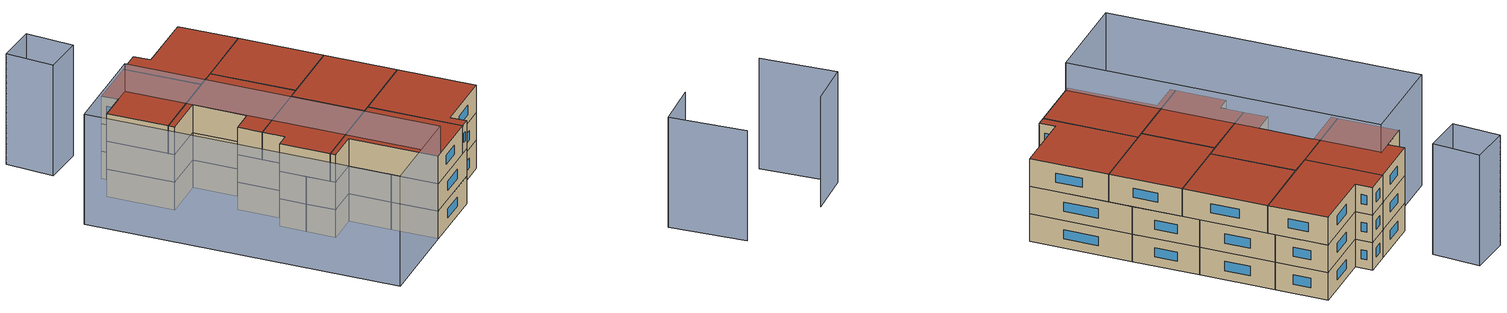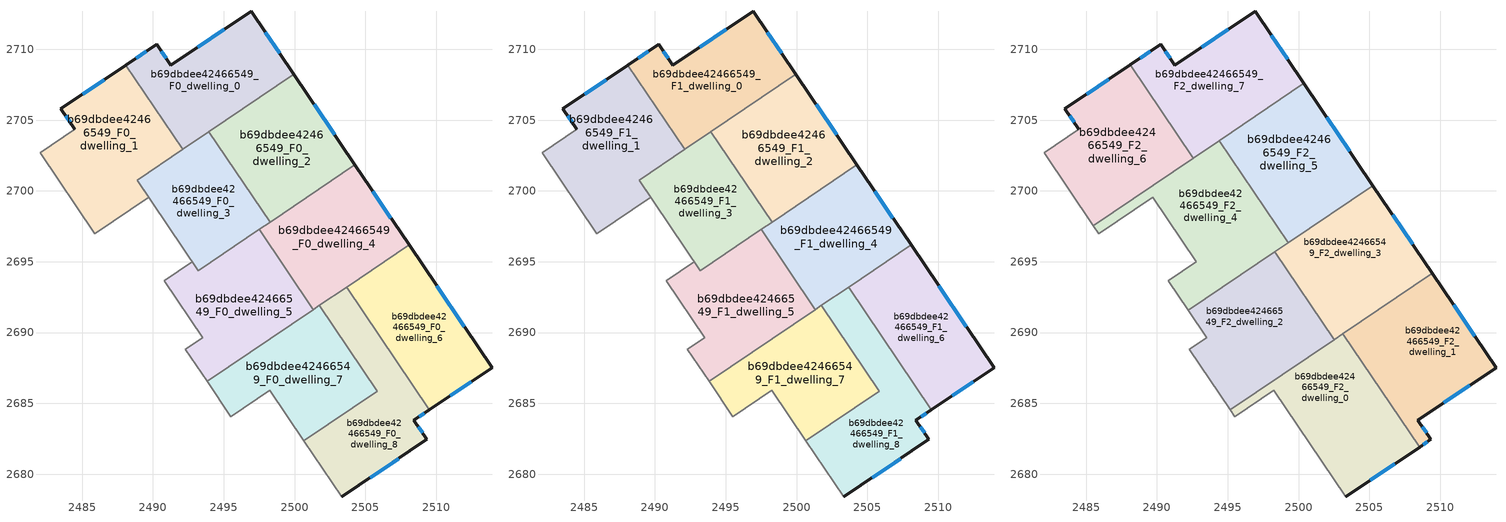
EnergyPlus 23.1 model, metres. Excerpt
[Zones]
b69dbdee42466549_F0_dwelling_0
 floor ground (EU_floor_Construction): 2496.94,2712.69 2499.95,2708.24 2492.09,2702.93 2488.08,2708.88 2490.26,2710.35 2491.25,2708.88 z0
 wall outside (EU_wall_Construction): 2499.95,2708.24 2496.94,2712.69 2491.25,2708.88 2490.26,2710.35 2488.08,2708.88 z0:3
 wall to b69dbdee42466549_F0_dwelling_1 (EU_wall_Construction): 2488.08,2708.88 2492.09,2702.93 z0:3
 wall to b69dbdee42466549_F0_dwelling_2 (EU_wall_Construction): 2493.96,2704.19 2499.95,2708.24 z0:3
 wall to b69dbdee42466549_F0_dwelling_3 (EU_wall_Construction): 2492.09,2702.93 2493.96,2704.19 z0:3
 window (EU_Window_Construction): 2489.53,2709.86 2488.8,2709.37 / 2490.92,2709.37 2490.59,2709.86 / 2495.04,2711.42 2493.15,2710.15 / 2498.94,2709.72 2497.94,2711.21 z1:2
b69dbdee42466549_F0_dwelling_1
 floor ground (EU_floor_Construction): 2488.08,2708.88 2492.09,2702.93 2488.87,2700.76 2489.7,2699.54 2485.89,2696.98 2482.02,2702.71 2484.48,2704.36 2483.5,2705.81 z0
 wall outside (EU_wall_Construction): 2488.08,2708.88 2483.5,2705.81 2484.48,2704.36 z0:3
 wall adiabatic (EU_wall_Construction): 2484.48,2704.36 2482.02,2702.71 2485.89,2696.98 2489.7,2699.54 2488.87,2700.76 z0:3
 wall to b69dbdee42466549_F0_dwelling_3 (EU_wall_Construction): 2488.88,2700.76 2492.09,2702.93 z0:3
 window (EU_Window_Construction): 2483.83,2705.33 2484.16,2704.84 / 2486.55,2707.86 2485.03,2706.83 z1:2
b69dbdee42466549_F0_dwelling_2
 floor ground (EU_floor_Construction): 2499.95,2708.24 2504.26,2701.85 2498.27,2697.8 2493.96,2704.19 z0
 wall outside (EU_wall_Construction): 2504.26,2701.85 2499.95,2708.24 z0:3
 wall to b69dbdee42466549_F0_dwelling_3 (EU_wall_Construction): 2493.96,2704.19 2498.27,2697.8 z0:3
 wall to b69dbdee42466549_F0_dwelling_4 (EU_wall_Construction): 2498.27,2697.8 2504.26,2701.85 z0:3
 window (EU_Window_Construction): 2502.83,2703.98 2501.39,2706.11 z1:2
b69dbdee42466549_F0_dwelling_3
 floor ground (EU_floor_Construction): 2493.96,2704.19 2498.27,2697.8 2493.19,2694.37 2488.88,2700.76 z0
 wall adiabatic (EU_wall_Construction): 2488.88,2700.76 2493.19,2694.37 z0:3
 wall to b69dbdee42466549_F0_dwelling_5 (EU_wall_Construction): 2493.19,2694.37 2497.5,2697.28 z0:3
 wall to b69dbdee42466549_F0_dwelling_4 (EU_wall_Construction): 2497.5,2697.28 2498.27,2697.8 z0:3
b69dbdee42466549_F0_dwelling_4
 floor ground (EU_floor_Construction): 2504.26,2701.85 2508.09,2696.19 2501.32,2691.62 2497.5,2697.28 z0
 wall outside (EU_wall_Construction): 2508.09,2696.19 2504.26,2701.85 z0:3
 wall to b69dbdee42466549_F0_dwelling_5 (EU_wall_Construction): 2497.5,2697.28 2501.32,2691.62 z0:3
 wall to b69dbdee42466549_F0_dwelling_6 (EU_wall_Construction): 2503.67,2693.21 2508.09,2696.19 z0:3
 wall to b69dbdee42466549_F0_dwelling_8 (EU_wall_Construction): 2501.76,2691.92 2503.67,2693.21 z0:3
 wall to b69dbdee42466549_F0_dwelling_7 (EU_wall_Construction): 2501.32,2691.62 2501.76,2691.92 z0:3
 window (EU_Window_Construction): 2506.81,2698.08 2505.54,2699.96 z1:2
b69dbdee42466549_F0_dwelling_5
 floor ground (EU_floor_Construction): 2497.5,2697.28 2501.32,2691.62 2493.82,2686.55 2492.29,2688.81 2493.53,2689.64 2490.81,2693.65 2492.78,2694.98 2493.19,2694.37 z0
 wall adiabatic (EU_wall_Construction): 2493.19,2694.37 2492.78,2694.98 2490.81,2693.65 2493.53,2689.64 2492.29,2688.81 2493.82,2686.55 z0:3
 wall to b69dbdee42466549_F0_dwelling_7 (EU_wall_Construction): 2493.82,2686.55 2501.32,2691.62 z0:3
b69dbdee42466549_F0_dwelling_6
 floor ground (EU_floor_Construction): 2508.09,2696.19 2513.95,2687.52 2509.52,2684.55 2503.67,2693.21 z0
 wall outside (EU_wall_Construction): 2509.52,2684.55 2513.95,2687.52 2508.09,2696.19 z0:3
 wall to b69dbdee42466549_F0_dwelling_8 (EU_wall_Construction): 2503.67,2693.21 2509.52,2684.55 z0:3
 window (EU_Window_Construction): 2511,2685.54 2512.47,2686.53 / 2511.99,2690.41 2510.04,2693.3 z1:2
b69dbdee42466549_F0_dwelling_7
 floor ground (EU_floor_Construction): 2501.76,2691.92 2505.85,2685.87 2500.65,2682.36 2498.25,2685.91 2495.5,2684.06 2493.82,2686.55 z0
 wall to b69dbdee42466549_F0_dwelling_8 (EU_wall_Construction): 2500.65,2682.36 2505.85,2685.87 2501.76,2691.92 z0:3
 wall adiabatic (EU_wall_Construction): 2493.82,2686.55 2495.5,2684.06 2498.25,2685.91 2500.65,2682.36 z0:3
b69dbdee42466549_F0_dwelling_8
 floor ground (EU_floor_Construction): 2503.67,2693.21 2509.52,2684.55 2508.43,2683.81 2509.35,2682.45 2503.32,2678.4 2500.65,2682.36 2505.85,2685.87 2501.76,2691.92 z0
 wall outside (EU_wall_Construction): 2503.32,2678.4 2509.35,2682.45 2508.43,2683.81 2509.52,2684.55 z0:3
 wall adiabatic (EU_wall_Construction): 2500.65,2682.36 2503.32,2678.4 z0:3
 window (EU_Window_Construction): 2508.79,2684.06 2509.16,2684.3 / 2509.05,2682.91 2508.74,2683.36 / 2505.33,2679.75 2507.34,2681.1 z1:2
b69dbdee42466549_F1_dwelling_0
 floor to b69dbdee42466549_F0_dwelling_0 (EU_floor_Construction): 2496.94,2712.69 2499.95,2708.24 2492.09,2702.93 2488.08,2708.88 2490.26,2710.35 2491.25,2708.88 z3
 wall outside (EU_wall_Construction): 2499.95,2708.24 2496.94,2712.69 2491.25,2708.88 2490.26,2710.35 2488.08,2708.88 z3:6
 wall to b69dbdee42466549_F1_dwelling_1 (EU_wall_Construction): 2488.08,2708.88 2492.09,2702.93 z3:6
 wall to b69dbdee42466549_F1_dwelling_2 (EU_wall_Construction): 2493.96,2704.19 2499.95,2708.24 z3:6
 wall to b69dbdee42466549_F1_dwelling_3 (EU_wall_Construction): 2492.09,2702.93 2493.96,2704.19 z3:6
 window (EU_Window_Construction): 2489.53,2709.86 2488.8,2709.37 / 2490.92,2709.37 2490.59,2709.86 / 2495.04,2711.42 2493.15,2710.15 / 2498.94,2709.72 2497.94,2711.21 z4:5
b69dbdee42466549_F1_dwelling_1
 floor to b69dbdee42466549_F0_dwelling_1 (EU_floor_Construction): 2488.08,2708.88 2492.09,2702.93 2488.87,2700.76 2489.7,2699.54 2485.89,2696.98 2482.02,2702.71 2484.48,2704.36 2483.5,2705.81 z3
 wall outside (EU_wall_Construction): 2488.08,2708.88 2483.5,2705.81 2484.48,2704.36 z3:6
 wall adiabatic (EU_wall_Construction): 2484.48,2704.36 2482.02,2702.71 2485.89,2696.98 2489.7,2699.54 2488.87,2700.76 z3:6
 wall to b69dbdee42466549_F1_dwelling_3 (EU_wall_Construction): 2488.88,2700.76 2492.09,2702.93 z3:6
 window (EU_Window_Construction): 2483.83,2705.33 2484.16,2704.84 / 2486.55,2707.86 2485.03,2706.83 z4:5
b69dbdee42466549_F1_dwelling_2
 floor to b69dbdee42466549_F0_dwelling_2 (EU_floor_Construction): 2499.95,2708.24 2504.26,2701.85 2498.27,2697.8 2493.96,2704.19 z3
 wall outside (EU_wall_Construction): 2504.26,2701.85 2499.95,2708.24 z3:6
 wall to b69dbdee42466549_F1_dwelling_3 (EU_wall_Construction): 2493.96,2704.19 2498.27,2697.8 z3:6
 wall to b69dbdee42466549_F1_dwelling_4 (EU_wall_Construction): 2498.27,2697.8 2504.26,2701.85 z3:6
 window (EU_Window_Construction): 2502.83,2703.98 2501.39,2706.11 z4:5
b69dbdee42466549_F1_dwelling_3
 floor to b69dbdee42466549_F0_dwelling_3 (EU_floor_Construction): 2493.96,2704.19 2498.27,2697.8 2493.19,2694.37 2488.88,2700.76 z3
 wall adiabatic (EU_wall_Construction): 2488.88,2700.76 2493.19,2694.37 z3:6
 wall to b69dbdee42466549_F1_dwelling_5 (EU_wall_Construction): 2493.19,2694.37 2497.5,2697.28 z3:6
 wall to b69dbdee42466549_F1_dwelling_4 (EU_wall_Construction): 2497.5,2697.28 2498.27,2697.8 z3:6
b69dbdee42466549_F1_dwelling_4
 floor to b69dbdee42466549_F0_dwelling_4 (EU_floor_Construction): 2504.26,2701.85 2508.09,2696.19 2501.32,2691.62 2497.5,2697.28 z3
 wall outside (EU_wall_Construction): 2508.09,2696.19 2504.26,2701.85 z3:6
 wall to b69dbdee42466549_F1_dwelling_5 (EU_wall_Construction): 2497.5,2697.28 2501.32,2691.62 z3:6
 wall to b69dbdee42466549_F1_dwelling_6 (EU_wall_Construction): 2503.67,2693.21 2508.09,2696.19 z3:6
 wall to b69dbdee42466549_F1_dwelling_8 (EU_wall_Construction): 2501.76,2691.92 2503.67,2693.21 z3:6
 wall to b69dbdee42466549_F1_dwelling_7 (EU_wall_Construction): 2501.32,2691.62 2501.76,2691.92 z3:6
 window (EU_Window_Construction): 2506.81,2698.08 2505.54,2699.96 z4:5
b69dbdee42466549_F1_dwelling_5
 floor to b69dbdee42466549_F0_dwelling_5 (EU_floor_Construction): 2497.5,2697.28 2501.32,2691.62 2493.82,2686.55 2492.29,2688.81 2493.53,2689.64 2490.81,2693.65 2492.78,2694.98 2493.19,2694.37 z3
 wall adiabatic (EU_wall_Construction): 2493.19,2694.37 2492.78,2694.98 2490.81,2693.65 2493.53,2689.64 2492.29,2688.81 2493.82,2686.55 z3:6
 wall to b69dbdee42466549_F1_dwelling_7 (EU_wall_Construction): 2493.82,2686.55 2501.32,2691.62 z3:6
b69dbdee42466549_F1_dwelling_6
 floor to b69dbdee42466549_F0_dwelling_6 (EU_floor_Construction): 2508.09,2696.19 2513.95,2687.52 2509.52,2684.55 2503.67,2693.21 z3
 wall outside (EU_wall_Construction): 2509.52,2684.55 2513.95,2687.52 2508.09,2696.19 z3:6
 wall to b69dbdee42466549_F1_dwelling_8 (EU_wall_Construction): 2503.67,2693.21 2509.52,2684.55 z3:6
 window (EU_Window_Construction): 2511,2685.54 2512.47,2686.53 / 2511.99,2690.41 2510.04,2693.3 z4:5
 ceiling adiabatic (EU_roof_Construction): 2509.45,2694.18 2508.09,2696.19 2503.67,2693.21 2505.03,2691.2 z6
b69dbdee42466549_F1_dwelling_7
 floor to b69dbdee42466549_F0_dwelling_7 (EU_floor_Construction): 2501.76,2691.92 2505.85,2685.87 2500.65,2682.36 2498.25,2685.91 2495.5,2684.06 2493.82,2686.55 z3
 wall to b69dbdee42466549_F1_dwelling_8 (EU_wall_Construction): 2500.65,2682.36 2505.85,2685.87 2501.76,2691.92 z3:6
 wall adiabatic (EU_wall_Construction): 2493.82,2686.55 2495.5,2684.06 2498.25,2685.91 2500.65,2682.36 z3:6
b69dbdee42466549_F1_dwelling_8
 floor to b69dbdee42466549_F0_dwelling_8 (EU_floor_Construction): 2503.67,2693.21 2509.52,2684.55 2508.43,2683.81 2509.35,2682.45 2503.32,2678.4 2500.65,2682.36 2505.85,2685.87 2501.76,2691.92 z3
 wall outside (EU_wall_Construction): 2503.32,2678.4 2509.35,2682.45 2508.43,2683.81 2509.52,2684.55 z3:6
 wall adiabatic (EU_wall_Construction): 2500.65,2682.36 2503.32,2678.4 z3:6
 window (EU_Window_Construction): 2508.79,2684.06 2509.16,2684.3 / 2509.05,2682.91 2508.74,2683.36 / 2505.33,2679.75 2507.34,2681.1 z4:5
b69dbdee42466549_F2_dwelling_0
 floor to b69dbdee42466549_F1_dwelling_7 (EU_floor_Construction): 2503.12,2689.9 2505.85,2685.87 2500.65,2682.36 2498.25,2685.91 2495.5,2684.06 2495.18,2684.54 z6
 floor to b69dbdee42466549_F1_dwelling_8 (EU_floor_Construction): 2505.85,2685.87 2503.12,2689.9 2503.14,2689.92 2508.55,2681.91 2503.32,2678.4 2500.65,2682.36 z6
 wall outside (EU_wall_Construction): 2503.32,2678.4 2508.55,2681.91 z6:9
 wall adiabatic (EU_wall_Construction): 2495.18,2684.54 2495.5,2684.06 2498.25,2685.91 2503.32,2678.4 z6:9
 wall to b69dbdee42466549_F2_dwelling_1 (EU_wall_Construction): 2508.55,2681.91 2503.14,2689.92 z6:9
 wall to b69dbdee42466549_F2_dwelling_2 (EU_wall_Construction): 2502.5,2689.49 2495.18,2684.54 z6:9
 wall to b69dbdee42466549_F2_dwelling_3 (EU_wall_Construction): 2503.14,2689.92 2502.5,2689.49 z6:9
 window (EU_Window_Construction): 2505.07,2679.57 2506.81,2680.74 z7:8
 roof outside (EU_roof_Construction): 2508.55,2681.91 2503.14,2689.92 2495.18,2684.54 2495.5,2684.06 2498.25,2685.91 2503.32,2678.4 z9
b69dbdee42466549_F2_dwelling_1
 floor to b69dbdee42466549_F1_dwelling_6 (EU_floor_Construction): 2509.45,2694.18 2513.95,2687.52 2509.52,2684.55 2505.03,2691.2 z6
 floor to b69dbdee42466549_F1_dwelling_8 (EU_floor_Construction): 2505.03,2691.2 2509.52,2684.55 2508.43,2683.81 2509.35,2682.45 2508.55,2681.91 2503.14,2689.92 z6
 wall outside (EU_wall_Construction): 2508.55,2681.91 2509.35,2682.45 2508.43,2683.81 2513.95,2687.52 2509.45,2694.18 z6:9
 wall to b69dbdee42466549_F2_dwelling_3 (EU_wall_Construction): 2509.45,2694.18 2503.14,2689.92 z6:9
 window (EU_Window_Construction): 2512.45,2689.74 2510.95,2691.96 / 2510.27,2685.05 2512.11,2686.28 / 2509.05,2682.91 2508.74,2683.36 / 2508.82,2682.09 2509.08,2682.27 z7:8
 roof outside (EU_roof_Construction): 2509.35,2682.45 2508.43,2683.81 2513.95,2687.52 2509.45,2694.18 2503.14,2689.92 2508.55,2681.91 z9
b69dbdee42466549_F2_dwelling_2
 floor to b69dbdee42466549_F1_dwelling_5 (EU_floor_Construction): 2498.31,2695.69 2501.15,2691.5 2493.82,2686.55 2492.29,2688.81 2493.53,2689.64 2492.22,2691.57 z6
 floor to b69dbdee42466549_F1_dwelling_7 (EU_floor_Construction): 2501.15,2691.5 2502.5,2689.49 2495.18,2684.54 2493.82,2686.55 z6
 wall to b69dbdee42466549_F2_dwelling_3 (EU_wall_Construction): 2502.51,2689.49 2498.31,2695.69 z6:9
 wall adiabatic (EU_wall_Construction): 2492.22,2691.57 2493.53,2689.64 2492.29,2688.81 2495.18,2684.54 z6:9
 wall to b69dbdee42466549_F2_dwelling_4 (EU_wall_Construction): 2498.31,2695.69 2492.22,2691.57 z6:9
 roof outside (EU_roof_Construction): 2502.51,2689.49 2498.31,2695.69 2492.22,2691.57 2493.53,2689.64 2492.29,2688.81 2495.18,2684.54 z9
b69dbdee42466549_F2_dwelling_3
 floor to b69dbdee42466549_F1_dwelling_4 (EU_floor_Construction): 2505.26,2700.38 2508.09,2696.19 2501.32,2691.62 2498.49,2695.81 z6
 floor to b69dbdee42466549_F1_dwelling_8 (EU_floor_Construction): 2503.67,2693.21 2505.03,2691.2 2503.12,2689.9 2501.76,2691.92 z6
 floor to b69dbdee42466549_F1_dwelling_5 (EU_floor_Construction): 2498.49,2695.81 2501.32,2691.62 2501.15,2691.5 2498.31,2695.69 z6
 floor to b69dbdee42466549_F1_dwelling_7 (EU_floor_Construction): 2501.76,2691.92 2503.12,2689.9 2502.5,2689.49 2501.15,2691.5 z6
 floor adiabatic (EU_floor_Construction): 2508.09,2696.19 2509.45,2694.18 2505.03,2691.2 2503.67,2693.21 2501.76,2691.92 z6
 wall outside (EU_wall_Construction): 2509.45,2694.18 2505.26,2700.38 z6:9
 wall to b69dbdee42466549_F2_dwelling_5 (EU_wall_Construction): 2505.26,2700.38 2499.28,2696.35 z6:9
 wall to b69dbdee42466549_F2_dwelling_4 (EU_wall_Construction): 2499.28,2696.35 2498.31,2695.69 z6:9
 window (EU_Window_Construction): 2508.05,2696.25 2506.65,2698.32 z7:8
 roof outside (EU_roof_Construction): 2509.45,2694.18 2505.26,2700.38 2498.31,2695.69 2502.51,2689.49 z9
b69dbdee42466549_F2_dwelling_4
 floor to b69dbdee42466549_F1_dwelling_3 (EU_floor_Construction): 2494.39,2703.55 2498.27,2697.8 2493.19,2694.37 2489.31,2700.12 z6
 floor to b69dbdee42466549_F1_dwelling_1 (EU_floor_Construction): 2489.31,2700.11 2489.7,2699.54 2485.89,2696.98 2485.51,2697.54 z6
 floor to b69dbdee42466549_F1_dwelling_5 (EU_floor_Construction): 2497.5,2697.28 2498.49,2695.81 2492.22,2691.57 2490.81,2693.65 2492.78,2694.98 2493.19,2694.37 z6
 floor to b69dbdee42466549_F1_dwelling_4 (EU_floor_Construction): 2498.29,2697.82 2499.28,2696.35 2498.49,2695.81 2497.5,2697.28 z6
 floor to b69dbdee42466549_F1_dwelling_2 (EU_floor_Construction): 2494.41,2703.56 2498.29,2697.82 2498.27,2697.8 2494.39,2703.55 z6
 wall adiabatic (EU_wall_Construction): 2485.51,2697.54 2485.89,2696.98 2489.7,2699.54 2492.78,2694.98 2490.81,2693.65 2492.22,2691.57 z6:9
 wall to b69dbdee42466549_F2_dwelling_5 (EU_wall_Construction): 2499.28,2696.35 2494.41,2703.56 z6:9
 wall to b69dbdee42466549_F2_dwelling_6 (EU_wall_Construction): 2492.57,2702.32 2485.51,2697.54 z6:9
 wall to b69dbdee42466549_F2_dwelling_7 (EU_wall_Construction): 2494.41,2703.56 2492.57,2702.32 z6:9
 roof outside (EU_roof_Construction): 2499.28,2696.35 2494.41,2703.56 2485.51,2697.54 2485.89,2696.98 2489.7,2699.54 2492.78,2694.98 2490.81,2693.65 2492.22,2691.57 z9
b69dbdee42466549_F2_dwelling_5
 floor to b69dbdee42466549_F1_dwelling_2 (EU_floor_Construction): 2500.38,2707.59 2504.26,2701.85 2498.29,2697.82 2494.41,2703.56 z6
 floor to b69dbdee42466549_F1_dwelling_4 (EU_floor_Construction): 2504.26,2701.85 2505.26,2700.38 2499.28,2696.35 2498.29,2697.82 z6
 wall outside (EU_wall_Construction): 2505.26,2700.38 2500.38,2707.59 z6:9
 wall to b69dbdee42466549_F2_dwelling_7 (EU_wall_Construction): 2500.38,2707.59 2494.41,2703.56 z6:9
 window (EU_Window_Construction): 2503.63,2702.79 2502.01,2705.19 z7:8
 roof outside (EU_roof_Construction): 2505.26,2700.38 2500.38,2707.59 2494.41,2703.56 2499.28,2696.35 z9
b69dbdee42466549_F2_dwelling_6
 floor to b69dbdee42466549_F1_dwelling_1 (EU_floor_Construction): 2488.08,2708.88 2492.09,2702.93 2488.87,2700.76 2489.31,2700.11 2485.51,2697.54 2482.02,2702.71 2484.48,2704.36 2483.5,2705.81 z6
 floor to b69dbdee42466549_F1_dwelling_0 (EU_floor_Construction): 2488.12,2708.91 2492.14,2702.96 2492.09,2702.93 2488.08,2708.88 z6
 floor to b69dbdee42466549_F1_dwelling_3 (EU_floor_Construction): 2492.14,2702.96 2492.57,2702.32 2489.31,2700.12 2488.88,2700.76 z6
 wall outside (EU_wall_Construction): 2488.12,2708.91 2483.5,2705.81 2484.48,2704.36 z6:9
 wall to b69dbdee42466549_F2_dwelling_7 (EU_wall_Construction): 2492.57,2702.32 2488.12,2708.91 z6:9
 wall adiabatic (EU_wall_Construction): 2484.48,2704.36 2482.02,2702.71 2485.51,2697.54 z6:9
 window (EU_Window_Construction): 2483.83,2705.33 2484.16,2704.84 / 2486.58,2707.88 2485.04,2706.84 z7:8
 roof outside (EU_roof_Construction): 2492.57,2702.32 2488.12,2708.91 2483.5,2705.81 2484.48,2704.36 2482.02,2702.71 2485.51,2697.54 z9
b69dbdee42466549_F2_dwelling_7
 floor to b69dbdee42466549_F1_dwelling_0 (EU_floor_Construction): 2496.94,2712.69 2499.95,2708.24 2492.14,2702.96 2488.12,2708.91 2490.26,2710.35 2491.25,2708.88 z6
 floor to b69dbdee42466549_F1_dwelling_3 (EU_floor_Construction): 2493.96,2704.19 2494.39,2703.55 2492.57,2702.32 2492.14,2702.96 z6
 floor to b69dbdee42466549_F1_dwelling_2 (EU_floor_Construction): 2499.95,2708.24 2500.38,2707.59 2494.39,2703.55 2493.96,2704.19 z6
 wall outside (EU_wall_Construction): 2500.38,2707.59 2496.94,2712.69 2491.25,2708.88 2490.26,2710.35 2488.12,2708.91 z6:9
 window (EU_Window_Construction): 2499.23,2709.29 2498.09,2710.99 / 2489.54,2709.87 2488.83,2709.39 / 2490.92,2709.37 2490.59,2709.86 / 2495.04,2711.42 2493.15,2710.15 z7:8
 roof outside (EU_roof_Construction): 2500.38,2707.59 2496.94,2712.69 2491.25,2708.88 2490.26,2710.35 2488.12,2708.91 2492.57,2702.32 z9
shading: 2527.23,2661.63 2522.53,2667.98 / 2522.53,2667.98 2526.53,2670.94 / 2495.26,2672.95 2477.3,2699.54 / 2477.3,2699.54 2485.81,2705.29 / 2485.81,2705.29 2503.78,2678.71 / 2503.78,2678.71 2495.26,2672.95 / 2480.09,2708.89 2477.66,2713.21 / 2477.66,2713.21 2481.39,2715.31 / 2481.39,2715.31 2483.82,2710.98 / 2483.82,2710.98 2480.09,2708.89 z0:12
[Building]
EU S2 Campaign: North Axis=0; Terrain=City; Solar Distribution=FullExterior
[Site:Location]
Budapest.Ferenc.Liszt.Intl.AP: Latitude=47.437; Longitude=19.256; Time Zone=1; Elevation=185
[SizingPeriod:WeatherFileDays]
AnnualSizingPeriod: Begin Month=1; Begin Day of Month=1; End Month=12; End Day of Month=31; Day of Week for Start Day=Monday; Use Weather File Daylight Saving Period=No; Use Weather File Rain and Snow Indicators=No
[MATERIAL]
EU_InternalMass_Material: Roughness=MediumRough; Thickness=0.1; Conductivity=1; Density=1800; Specific Heat=900; Thermal Absorptance=0.9; Solar Absorptance=0.7; Visible Absorptance=0.7
[MATERIAL:NOMASS] Roughness=MediumRough; Thermal Absorptance=0.9; Solar Absorptance=0.7; Visible Absorptance=0.7
Name | Thermal Resistance
EU_wall_NoMass | 0.893917
EU_roof_NoMass | 1.41085
EU_floor_NoMass | 0.993241
[WINDOWMATERIAL:SIMPLEGLAZINGSYSTEM]
EU_Window_SimpleGlazing: UFactor=3.26652; Solar Heat Gain Coefficient=0.75; Visible Transmittance=0.75
[CONSTRUCTION]
EU_wall_Construction: EU_wall_NoMass
EU_roof_Construction: EU_roof_NoMass
EU_floor_Construction: EU_floor_NoMass
EU_Window_Construction: EU_Window_SimpleGlazing
EU_InternalMass_Construction: EU_InternalMass_Material
[ZONE] Type=1; Multiplier=1; Ceiling Height=autocalculate; Floor Area=autocalculate; Part of Total Floor Area=Yes
Name | Volume
b69dbdee42466549_F0_dwelling_0; b69dbdee42466549_F1_dwelling_0 | 167.245
b69dbdee42466549_F2_dwelling_0 | 188.152
b69dbdee42466549_F0_dwelling_1; b69dbdee42466549_F1_dwelling_1 | 187.397
b69dbdee42466549_F2_dwelling_1 | 188.157
b69dbdee42466549_F0_dwelling_2; b69dbdee42466549_F1_dwelling_2 | 167.225
b69dbdee42466549_F2_dwelling_2 | 188.146
b69dbdee42466549_F0_dwelling_3; b69dbdee42466549_F1_dwelling_3 | 141.749
b69dbdee42466549_F2_dwelling_3 | 188.151
b69dbdee42466549_F0_dwelling_4; b69dbdee42466549_F1_dwelling_4; b69dbdee42466549_F0_dwelling_7; b69dbdee42466549_F1_dwelling_7 | 167.246
b69dbdee42466549_F2_dwelling_4 | 188.116
b69dbdee42466549_F0_dwelling_5; b69dbdee42466549_F1_dwelling_5 | 172.505
b69dbdee42466549_F2_dwelling_5 | 188.162
b69dbdee42466549_F0_dwelling_6; b69dbdee42466549_F1_dwelling_6 | 167.235
b69dbdee42466549_F2_dwelling_6 | 188.142
b69dbdee42466549_F2_dwelling_7 | 188.16
b69dbdee42466549_F0_dwelling_8; b69dbdee42466549_F1_dwelling_8 | 167.25
[INTERNALMASS] Construction=EU_InternalMass_Construction
Name | Zone or ZoneList | Surface Area
b69dbdee42466549_F0_dwelling_0_EU_InternalMass | b69dbdee42466549_F0_dwelling_0 | 55.7492
b69dbdee42466549_F0_dwelling_1_EU_InternalMass | b69dbdee42466549_F0_dwelling_1 | 62.4646
b69dbdee42466549_F0_dwelling_2_EU_InternalMass | b69dbdee42466549_F0_dwelling_2 | 55.7422
b69dbdee42466549_F0_dwelling_3_EU_InternalMass | b69dbdee42466549_F0_dwelling_3 | 47.2746
b69dbdee42466549_F0_dwelling_4_EU_InternalMass | b69dbdee42466549_F0_dwelling_4 | 55.7501
b69dbdee42466549_F0_dwelling_5_EU_InternalMass | b69dbdee42466549_F0_dwelling_5 | 57.4996
b69dbdee42466549_F0_dwelling_6_EU_InternalMass | b69dbdee42466549_F0_dwelling_6 | 55.7474
b69dbdee42466549_F0_dwelling_7_EU_InternalMass | b69dbdee42466549_F0_dwelling_7 | 55.7484
b69dbdee42466549_F0_dwelling_8_EU_InternalMass | b69dbdee42466549_F0_dwelling_8 | 55.7501
b69dbdee42466549_F1_dwelling_0_EU_InternalMass | b69dbdee42466549_F1_dwelling_0 | 55.7492
b69dbdee42466549_F1_dwelling_1_EU_InternalMass | b69dbdee42466549_F1_dwelling_1 | 62.4646
b69dbdee42466549_F1_dwelling_2_EU_InternalMass | b69dbdee42466549_F1_dwelling_2 | 55.7422
b69dbdee42466549_F1_dwelling_3_EU_InternalMass | b69dbdee42466549_F1_dwelling_3 | 47.2746
b69dbdee42466549_F1_dwelling_4_EU_InternalMass | b69dbdee42466549_F1_dwelling_4 | 55.7501
b69dbdee42466549_F1_dwelling_5_EU_InternalMass | b69dbdee42466549_F1_dwelling_5 | 57.4996
b69dbdee42466549_F1_dwelling_6_EU_InternalMass | b69dbdee42466549_F1_dwelling_6 | 55.7474
b69dbdee42466549_F1_dwelling_7_EU_InternalMass | b69dbdee42466549_F1_dwelling_7 | 55.7484
b69dbdee42466549_F1_dwelling_8_EU_InternalMass | b69dbdee42466549_F1_dwelling_8 | 55.7501
b69dbdee42466549_F2_dwelling_0_EU_InternalMass | b69dbdee42466549_F2_dwelling_0 | 62.7176
b69dbdee42466549_F2_dwelling_1_EU_InternalMass | b69dbdee42466549_F2_dwelling_1 | 62.7191
b69dbdee42466549_F2_dwelling_2_EU_InternalMass | b69dbdee42466549_F2_dwelling_2 | 62.7155
b69dbdee42466549_F2_dwelling_3_EU_InternalMass | b69dbdee42466549_F2_dwelling_3 | 62.717
b69dbdee42466549_F2_dwelling_4_EU_InternalMass | b69dbdee42466549_F2_dwelling_4 | 62.7053
b69dbdee42466549_F2_dwelling_5_EU_InternalMass | b69dbdee42466549_F2_dwelling_5 | 62.7205
b69dbdee42466549_F2_dwelling_6_EU_InternalMass | b69dbdee42466549_F2_dwelling_6 | 62.7139
b69dbdee42466549_F2_dwelling_7_EU_InternalMass | b69dbdee42466549_F2_dwelling_7 | 62.72
[OTHEREQUIPMENT] Fuel Type=Electricity; Design Level Calculation Method=Watts/Area; Power per Zone Floor Area=1; Fraction Latent=0; Fraction Radiant=0; Fraction Lost=0; Carbon Dioxide Generation Rate=0; EndUse Subcategory=EU_Step8_InternalGains
Name | Zone or ZoneList or Space or SpaceList | Schedule
EU_Step8_InternalGain_b69dbdee42466549_F0_dwelling_0_f000 | b69dbdee42466549_F0_dwelling_0 | EU_Step8_GainSchedule_b69dbdee42466549_F0_dwelling_0_f000
EU_Step8_InternalGain_b69dbdee42466549_F0_dwelling_1_f000 | b69dbdee42466549_F0_dwelling_1 | EU_Step8_GainSchedule_b69dbdee42466549_F0_dwelling_1_f000
EU_Step8_InternalGain_b69dbdee42466549_F0_dwelling_2_f000 | b69dbdee42466549_F0_dwelling_2 | EU_Step8_GainSchedule_b69dbdee42466549_F0_dwelling_2_f000
EU_Step8_InternalGain_b69dbdee42466549_F0_dwelling_3_f000 | b69dbdee42466549_F0_dwelling_3 | EU_Step8_GainSchedule_b69dbdee42466549_F0_dwelling_3_f000
EU_Step8_InternalGain_b69dbdee42466549_F0_dwelling_4_f000 | b69dbdee42466549_F0_dwelling_4 | EU_Step8_GainSchedule_b69dbdee42466549_F0_dwelling_4_f000
EU_Step8_InternalGain_b69dbdee42466549_F0_dwelling_5_f000 | b69dbdee42466549_F0_dwelling_5 | EU_Step8_GainSchedule_b69dbdee42466549_F0_dwelling_5_f000
EU_Step8_InternalGain_b69dbdee42466549_F0_dwelling_6_f000 | b69dbdee42466549_F0_dwelling_6 | EU_Step8_GainSchedule_b69dbdee42466549_F0_dwelling_6_f000
EU_Step8_InternalGain_b69dbdee42466549_F0_dwelling_7_f000 | b69dbdee42466549_F0_dwelling_7 | EU_Step8_GainSchedule_b69dbdee42466549_F0_dwelling_7_f000
EU_Step8_InternalGain_b69dbdee42466549_F0_dwelling_8_f000 | b69dbdee42466549_F0_dwelling_8 | EU_Step8_GainSchedule_b69dbdee42466549_F0_dwelling_8_f000
EU_Step8_InternalGain_b69dbdee42466549_F1_dwelling_0_f000 | b69dbdee42466549_F1_dwelling_0 | EU_Step8_GainSchedule_b69dbdee42466549_F1_dwelling_0_f000
EU_Step8_InternalGain_b69dbdee42466549_F1_dwelling_1_f000 | b69dbdee42466549_F1_dwelling_1 | EU_Step8_GainSchedule_b69dbdee42466549_F1_dwelling_1_f000
EU_Step8_InternalGain_b69dbdee42466549_F1_dwelling_2_f000 | b69dbdee42466549_F1_dwelling_2 | EU_Step8_GainSchedule_b69dbdee42466549_F1_dwelling_2_f000
EU_Step8_InternalGain_b69dbdee42466549_F1_dwelling_3_f000 | b69dbdee42466549_F1_dwelling_3 | EU_Step8_GainSchedule_b69dbdee42466549_F1_dwelling_3_f000
EU_Step8_InternalGain_b69dbdee42466549_F1_dwelling_4_f000 | b69dbdee42466549_F1_dwelling_4 | EU_Step8_GainSchedule_b69dbdee42466549_F1_dwelling_4_f000
EU_Step8_InternalGain_b69dbdee42466549_F1_dwelling_5_f000 | b69dbdee42466549_F1_dwelling_5 | EU_Step8_GainSchedule_b69dbdee42466549_F1_dwelling_5_f000
EU_Step8_InternalGain_b69dbdee42466549_F1_dwelling_6_f000 | b69dbdee42466549_F1_dwelling_6 | EU_Step8_GainSchedule_b69dbdee42466549_F1_dwelling_6_f000
EU_Step8_InternalGain_b69dbdee42466549_F1_dwelling_7_f000 | b69dbdee42466549_F1_dwelling_7 | EU_Step8_GainSchedule_b69dbdee42466549_F1_dwelling_7_f000
EU_Step8_InternalGain_b69dbdee42466549_F1_dwelling_8_f000 | b69dbdee42466549_F1_dwelling_8 | EU_Step8_GainSchedule_b69dbdee42466549_F1_dwelling_8_f000
EU_Step8_InternalGain_b69dbdee42466549_F2_dwelling_0_f000 | b69dbdee42466549_F2_dwelling_0 | EU_Step8_GainSchedule_b69dbdee42466549_F2_dwelling_0_f000
EU_Step8_InternalGain_b69dbdee42466549_F2_dwelling_1_f000 | b69dbdee42466549_F2_dwelling_1 | EU_Step8_GainSchedule_b69dbdee42466549_F2_dwelling_1_f000
EU_Step8_InternalGain_b69dbdee42466549_F2_dwelling_2_f000 | b69dbdee42466549_F2_dwelling_2 | EU_Step8_GainSchedule_b69dbdee42466549_F2_dwelling_2_f000
EU_Step8_InternalGain_b69dbdee42466549_F2_dwelling_3_f000 | b69dbdee42466549_F2_dwelling_3 | EU_Step8_GainSchedule_b69dbdee42466549_F2_dwelling_3_f000
EU_Step8_InternalGain_b69dbdee42466549_F2_dwelling_4_f000 | b69dbdee42466549_F2_dwelling_4 | EU_Step8_GainSchedule_b69dbdee42466549_F2_dwelling_4_f000
EU_Step8_InternalGain_b69dbdee42466549_F2_dwelling_5_f000 | b69dbdee42466549_F2_dwelling_5 | EU_Step8_GainSchedule_b69dbdee42466549_F2_dwelling_5_f000
EU_Step8_InternalGain_b69dbdee42466549_F2_dwelling_6_f000 | b69dbdee42466549_F2_dwelling_6 | EU_Step8_GainSchedule_b69dbdee42466549_F2_dwelling_6_f000
EU_Step8_InternalGain_b69dbdee42466549_F2_dwelling_7_f000 | b69dbdee42466549_F2_dwelling_7 | EU_Step8_GainSchedule_b69dbdee42466549_F2_dwelling_7_f000
[ZONEVENTILATION:DESIGNFLOWRATE] Schedule=EU_AlwaysOn; Design Flow Rate Calculation Method=AirChanges/Hour; Air Changes per Hour=0.71595; Ventilation Type=Natural; Fan Pressure Rise=0; Fan Total Efficiency=1; Constant Term Coefficient=1; Temperature Term Coefficient=0; Velocity Term Coefficient=0; Velocity Squared Term Coefficient=0; Minimum Indoor Temperature=-100; Maximum Indoor Temperature=100; Delta Temperature=-100; Minimum Outdoor Temperature=-100; Maximum Outdoor Temperature=100; Maximum Wind Speed=40
Name | Zone or ZoneList or Space or SpaceList
EU_ConstantAir_b69dbdee42466549_F0_dwelling_0 | b69dbdee42466549_F0_dwelling_0
EU_ConstantAir_b69dbdee42466549_F0_dwelling_1 | b69dbdee42466549_F0_dwelling_1
EU_ConstantAir_b69dbdee42466549_F0_dwelling_2 | b69dbdee42466549_F0_dwelling_2
EU_ConstantAir_b69dbdee42466549_F0_dwelling_3 | b69dbdee42466549_F0_dwelling_3
EU_ConstantAir_b69dbdee42466549_F0_dwelling_4 | b69dbdee42466549_F0_dwelling_4
EU_ConstantAir_b69dbdee42466549_F0_dwelling_5 | b69dbdee42466549_F0_dwelling_5
EU_ConstantAir_b69dbdee42466549_F0_dwelling_6 | b69dbdee42466549_F0_dwelling_6
EU_ConstantAir_b69dbdee42466549_F0_dwelling_7 | b69dbdee42466549_F0_dwelling_7
EU_ConstantAir_b69dbdee42466549_F0_dwelling_8 | b69dbdee42466549_F0_dwelling_8
EU_ConstantAir_b69dbdee42466549_F1_dwelling_0 | b69dbdee42466549_F1_dwelling_0
EU_ConstantAir_b69dbdee42466549_F1_dwelling_1 | b69dbdee42466549_F1_dwelling_1
EU_ConstantAir_b69dbdee42466549_F1_dwelling_2 | b69dbdee42466549_F1_dwelling_2
EU_ConstantAir_b69dbdee42466549_F1_dwelling_3 | b69dbdee42466549_F1_dwelling_3
EU_ConstantAir_b69dbdee42466549_F1_dwelling_4 | b69dbdee42466549_F1_dwelling_4
EU_ConstantAir_b69dbdee42466549_F1_dwelling_5 | b69dbdee42466549_F1_dwelling_5
EU_ConstantAir_b69dbdee42466549_F1_dwelling_6 | b69dbdee42466549_F1_dwelling_6
EU_ConstantAir_b69dbdee42466549_F1_dwelling_7 | b69dbdee42466549_F1_dwelling_7
EU_ConstantAir_b69dbdee42466549_F1_dwelling_8 | b69dbdee42466549_F1_dwelling_8
EU_ConstantAir_b69dbdee42466549_F2_dwelling_0 | b69dbdee42466549_F2_dwelling_0
EU_ConstantAir_b69dbdee42466549_F2_dwelling_1 | b69dbdee42466549_F2_dwelling_1
EU_ConstantAir_b69dbdee42466549_F2_dwelling_2 | b69dbdee42466549_F2_dwelling_2
EU_ConstantAir_b69dbdee42466549_F2_dwelling_3 | b69dbdee42466549_F2_dwelling_3
EU_ConstantAir_b69dbdee42466549_F2_dwelling_4 | b69dbdee42466549_F2_dwelling_4
EU_ConstantAir_b69dbdee42466549_F2_dwelling_5 | b69dbdee42466549_F2_dwelling_5
EU_ConstantAir_b69dbdee42466549_F2_dwelling_6 | b69dbdee42466549_F2_dwelling_6
EU_ConstantAir_b69dbdee42466549_F2_dwelling_7 | b69dbdee42466549_F2_dwelling_7
[HVACTEMPLATE:THERMOSTAT] Constant Heating Setpoint=20; Constant Cooling Setpoint=50
EU_HeatOnly_b69dbdee42466549_F0_dwelling_0; EU_HeatOnly_b69dbdee42466549_F0_dwelling_1; EU_HeatOnly_b69dbdee42466549_F0_dwelling_2; EU_HeatOnly_b69dbdee42466549_F0_dwelling_3; EU_HeatOnly_b69dbdee42466549_F0_dwelling_4; EU_HeatOnly_b69dbdee42466549_F0_dwelling_5; EU_HeatOnly_b69dbdee42466549_F0_dwelling_6; EU_HeatOnly_b69dbdee42466549_F0_dwelling_7; EU_HeatOnly_b69dbdee42466549_F0_dwelling_8; EU_HeatOnly_b69dbdee42466549_F1_dwelling_0; EU_HeatOnly_b69dbdee42466549_F1_dwelling_1; EU_HeatOnly_b69dbdee42466549_F1_dwelling_2; EU_HeatOnly_b69dbdee42466549_F1_dwelling_3; EU_HeatOnly_b69dbdee42466549_F1_dwelling_4; EU_HeatOnly_b69dbdee42466549_F1_dwelling_5; EU_HeatOnly_b69dbdee42466549_F1_dwelling_6; EU_HeatOnly_b69dbdee42466549_F1_dwelling_7; EU_HeatOnly_b69dbdee42466549_F1_dwelling_8; EU_HeatOnly_b69dbdee42466549_F2_dwelling_0; EU_HeatOnly_b69dbdee42466549_F2_dwelling_1; EU_HeatOnly_b69dbdee42466549_F2_dwelling_2; EU_HeatOnly_b69dbdee42466549_F2_dwelling_3; EU_HeatOnly_b69dbdee42466549_F2_dwelling_4; EU_HeatOnly_b69dbdee42466549_F2_dwelling_5; EU_HeatOnly_b69dbdee42466549_F2_dwelling_6; EU_HeatOnly_b69dbdee42466549_F2_dwelling_7
[HVACTEMPLATE:ZONE:IDEALLOADSAIRSYSTEM] System Availability Schedule=EU_AlwaysOn; Maximum Heating Supply Air Temperature=50; Minimum Cooling Supply Air Temperature=13; Maximum Heating Supply Air Humidity Ratio=0.0156; Minimum Cooling Supply Air Humidity Ratio=0.0077; Heating Limit=NoLimit; Cooling Limit=NoLimit; Heating Availability Schedule=EU_AlwaysOn; Cooling Availability Schedule=EU_CoolingOff; Dehumidification Control Type=ConstantSensibleHeatRatio; Cooling Sensible Heat Ratio=0.7; Dehumidification Setpoint=60; Humidification Control Type=None; Humidification Setpoint=30; Outdoor Air Method=None; Outdoor Air Flow Rate per Person=0.00944; Outdoor Air Flow Rate per Zone Floor Area=0; Outdoor Air Flow Rate per Zone=0; Demand Controlled Ventilation Type=None; Outdoor Air Economizer Type=NoEconomizer; Heat Recovery Type=None; Sensible Heat Recovery Effectiveness=0.7; Latent Heat Recovery Effectiveness=0.65
Name | Template Thermostat
b69dbdee42466549_F0_dwelling_0 | EU_HeatOnly_b69dbdee42466549_F0_dwelling_0
b69dbdee42466549_F0_dwelling_1 | EU_HeatOnly_b69dbdee42466549_F0_dwelling_1
b69dbdee42466549_F0_dwelling_2 | EU_HeatOnly_b69dbdee42466549_F0_dwelling_2
b69dbdee42466549_F0_dwelling_3 | EU_HeatOnly_b69dbdee42466549_F0_dwelling_3
b69dbdee42466549_F0_dwelling_4 | EU_HeatOnly_b69dbdee42466549_F0_dwelling_4
b69dbdee42466549_F0_dwelling_5 | EU_HeatOnly_b69dbdee42466549_F0_dwelling_5
b69dbdee42466549_F0_dwelling_6 | EU_HeatOnly_b69dbdee42466549_F0_dwelling_6
b69dbdee42466549_F0_dwelling_7 | EU_HeatOnly_b69dbdee42466549_F0_dwelling_7
b69dbdee42466549_F0_dwelling_8 | EU_HeatOnly_b69dbdee42466549_F0_dwelling_8
b69dbdee42466549_F1_dwelling_0 | EU_HeatOnly_b69dbdee42466549_F1_dwelling_0
b69dbdee42466549_F1_dwelling_1 | EU_HeatOnly_b69dbdee42466549_F1_dwelling_1
b69dbdee42466549_F1_dwelling_2 | EU_HeatOnly_b69dbdee42466549_F1_dwelling_2
b69dbdee42466549_F1_dwelling_3 | EU_HeatOnly_b69dbdee42466549_F1_dwelling_3
b69dbdee42466549_F1_dwelling_4 | EU_HeatOnly_b69dbdee42466549_F1_dwelling_4
b69dbdee42466549_F1_dwelling_5 | EU_HeatOnly_b69dbdee42466549_F1_dwelling_5
b69dbdee42466549_F1_dwelling_6 | EU_HeatOnly_b69dbdee42466549_F1_dwelling_6
b69dbdee42466549_F1_dwelling_7 | EU_HeatOnly_b69dbdee42466549_F1_dwelling_7
b69dbdee42466549_F1_dwelling_8 | EU_HeatOnly_b69dbdee42466549_F1_dwelling_8
b69dbdee42466549_F2_dwelling_0 | EU_HeatOnly_b69dbdee42466549_F2_dwelling_0
b69dbdee42466549_F2_dwelling_1 | EU_HeatOnly_b69dbdee42466549_F2_dwelling_1
b69dbdee42466549_F2_dwelling_2 | EU_HeatOnly_b69dbdee42466549_F2_dwelling_2
b69dbdee42466549_F2_dwelling_3 | EU_HeatOnly_b69dbdee42466549_F2_dwelling_3
b69dbdee42466549_F2_dwelling_4 | EU_HeatOnly_b69dbdee42466549_F2_dwelling_4
b69dbdee42466549_F2_dwelling_5 | EU_HeatOnly_b69dbdee42466549_F2_dwelling_5
b69dbdee42466549_F2_dwelling_6 | EU_HeatOnly_b69dbdee42466549_F2_dwelling_6
b69dbdee42466549_F2_dwelling_7 | EU_HeatOnly_b69dbdee42466549_F2_dwelling_7
[SIZING:ZONE] Zone Cooling Design Supply Air Temperature Input Method=SupplyAirTemperature; Zone Cooling Design Supply Air Temperature=13; Zone Heating Design Supply Air Temperature Input Method=SupplyAirTemperature; Zone Heating Design Supply Air Temperature=50; Zone Cooling Design Supply Air Humidity Ratio=0.008; Zone Heating Design Supply Air Humidity Ratio=0.008; Cooling Design Air Flow Method=DesignDay; Cooling Design Air Flow Rate=0; Cooling Minimum Air Flow per Zone Floor Area=0.000762; Cooling Minimum Air Flow=0; Cooling Minimum Air Flow Fraction=0.2; Heating Design Air Flow Method=DesignDay; Heating Design Air Flow Rate=0; Heating Maximum Air Flow per Zone Floor Area=0.002032; Heating Maximum Air Flow=0.141576; Heating Maximum Air Flow Fraction=0.3; Account for Dedicated Outdoor Air System=No; Dedicated Outdoor Air System Control Strategy=NeutralSupplyAir; Dedicated Outdoor Air Low Setpoint Temperature for Design=autosize; Dedicated Outdoor Air High Setpoint Temperature for Design=autosize; Zone Load Sizing Method=Sensible Load Only No Latent Load; Zone Latent Cooling Design Supply Air Humidity Ratio Input Method=HumidityRatioDifference; Zone Cooling Design Supply Air Humidity Ratio Difference=0.005; Zone Latent Heating Design Supply Air Humidity Ratio Input Method=HumidityRatioDifference; Zone Humidification Design Supply Air Humidity Ratio Difference=0.005
b69dbdee42466549_F0_dwelling_0; b69dbdee42466549_F0_dwelling_1; b69dbdee42466549_F0_dwelling_2; b69dbdee42466549_F0_dwelling_3; b69dbdee42466549_F0_dwelling_4; b69dbdee42466549_F0_dwelling_5; b69dbdee42466549_F0_dwelling_6; b69dbdee42466549_F0_dwelling_7; b69dbdee42466549_F0_dwelling_8; b69dbdee42466549_F1_dwelling_0; b69dbdee42466549_F1_dwelling_1; b69dbdee42466549_F1_dwelling_2; b69dbdee42466549_F1_dwelling_3; b69dbdee42466549_F1_dwelling_4; b69dbdee42466549_F1_dwelling_5; b69dbdee42466549_F1_dwelling_6; b69dbdee42466549_F1_dwelling_7; b69dbdee42466549_F1_dwelling_8; b69dbdee42466549_F2_dwelling_0; b69dbdee42466549_F2_dwelling_1; b69dbdee42466549_F2_dwelling_2; b69dbdee42466549_F2_dwelling_3; b69dbdee42466549_F2_dwelling_4; b69dbdee42466549_F2_dwelling_5; b69dbdee42466549_F2_dwelling_6; b69dbdee42466549_F2_dwelling_7
[SCHEDULE:CONSTANT]
Name | Hourly Value
EU_AlwaysOn | 1
EU_CoolingOff | 0
[SCHEDULE:FILE] Column Number=1; Rows to Skip at Top=0; Number of Hours of Data=8760; Column Separator=Comma; Interpolate to Timestep=No; Minutes per Item=60; Adjust Schedule for Daylight Savings=Yes
Name | File
EU_Step8_GainSchedule_b69dbdee42466549_F0_dwelling_0_f000 | ../../schedules/b69dbdee42466549/b69dbdee42466549_F0_dwelling_0_f000_gain.csv
EU_Step8_GainSchedule_b69dbdee42466549_F0_dwelling_1_f000 | ../../schedules/b69dbdee42466549/b69dbdee42466549_F0_dwelling_1_f000_gain.csv
EU_Step8_GainSchedule_b69dbdee42466549_F0_dwelling_2_f000 | ../../schedules/b69dbdee42466549/b69dbdee42466549_F0_dwelling_2_f000_gain.csv
EU_Step8_GainSchedule_b69dbdee42466549_F0_dwelling_3_f000 | ../../schedules/b69dbdee42466549/b69dbdee42466549_F0_dwelling_3_f000_gain.csv
EU_Step8_GainSchedule_b69dbdee42466549_F0_dwelling_4_f000 | ../../schedules/b69dbdee42466549/b69dbdee42466549_F0_dwelling_4_f000_gain.csv
EU_Step8_GainSchedule_b69dbdee42466549_F0_dwelling_5_f000 | ../../schedules/b69dbdee42466549/b69dbdee42466549_F0_dwelling_5_f000_gain.csv
EU_Step8_GainSchedule_b69dbdee42466549_F0_dwelling_6_f000 | ../../schedules/b69dbdee42466549/b69dbdee42466549_F0_dwelling_6_f000_gain.csv
EU_Step8_GainSchedule_b69dbdee42466549_F0_dwelling_7_f000 | ../../schedules/b69dbdee42466549/b69dbdee42466549_F0_dwelling_7_f000_gain.csv
EU_Step8_GainSchedule_b69dbdee42466549_F0_dwelling_8_f000 | ../../schedules/b69dbdee42466549/b69dbdee42466549_F0_dwelling_8_f000_gain.csv
EU_Step8_GainSchedule_b69dbdee42466549_F1_dwelling_0_f000 | ../../schedules/b69dbdee42466549/b69dbdee42466549_F1_dwelling_0_f000_gain.csv
EU_Step8_GainSchedule_b69dbdee42466549_F1_dwelling_1_f000 | ../../schedules/b69dbdee42466549/b69dbdee42466549_F1_dwelling_1_f000_gain.csv
EU_Step8_GainSchedule_b69dbdee42466549_F1_dwelling_2_f000 | ../../schedules/b69dbdee42466549/b69dbdee42466549_F1_dwelling_2_f000_gain.csv
EU_Step8_GainSchedule_b69dbdee42466549_F1_dwelling_3_f000 | ../../schedules/b69dbdee42466549/b69dbdee42466549_F1_dwelling_3_f000_gain.csv
EU_Step8_GainSchedule_b69dbdee42466549_F1_dwelling_4_f000 | ../../schedules/b69dbdee42466549/b69dbdee42466549_F1_dwelling_4_f000_gain.csv
EU_Step8_GainSchedule_b69dbdee42466549_F1_dwelling_5_f000 | ../../schedules/b69dbdee42466549/b69dbdee42466549_F1_dwelling_5_f000_gain.csv
EU_Step8_GainSchedule_b69dbdee42466549_F1_dwelling_6_f000 | ../../schedules/b69dbdee42466549/b69dbdee42466549_F1_dwelling_6_f000_gain.csv
EU_Step8_GainSchedule_b69dbdee42466549_F1_dwelling_7_f000 | ../../schedules/b69dbdee42466549/b69dbdee42466549_F1_dwelling_7_f000_gain.csv
EU_Step8_GainSchedule_b69dbdee42466549_F1_dwelling_8_f000 | ../../schedules/b69dbdee42466549/b69dbdee42466549_F1_dwelling_8_f000_gain.csv
EU_Step8_GainSchedule_b69dbdee42466549_F2_dwelling_0_f000 | ../../schedules/b69dbdee42466549/b69dbdee42466549_F2_dwelling_0_f000_gain.csv
EU_Step8_GainSchedule_b69dbdee42466549_F2_dwelling_1_f000 | ../../schedules/b69dbdee42466549/b69dbdee42466549_F2_dwelling_1_f000_gain.csv
EU_Step8_GainSchedule_b69dbdee42466549_F2_dwelling_2_f000 | ../../schedules/b69dbdee42466549/b69dbdee42466549_F2_dwelling_2_f000_gain.csv
EU_Step8_GainSchedule_b69dbdee42466549_F2_dwelling_3_f000 | ../../schedules/b69dbdee42466549/b69dbdee42466549_F2_dwelling_3_f000_gain.csv
EU_Step8_GainSchedule_b69dbdee42466549_F2_dwelling_4_f000 | ../../schedules/b69dbdee42466549/b69dbdee42466549_F2_dwelling_4_f000_gain.csv
EU_Step8_GainSchedule_b69dbdee42466549_F2_dwelling_5_f000 | ../../schedules/b69dbdee42466549/b69dbdee42466549_F2_dwelling_5_f000_gain.csv
EU_Step8_GainSchedule_b69dbdee42466549_F2_dwelling_6_f000 | ../../schedules/b69dbdee42466549/b69dbdee42466549_F2_dwelling_6_f000_gain.csv
EU_Step8_GainSchedule_b69dbdee42466549_F2_dwelling_7_f000 | ../../schedules/b69dbdee42466549/b69dbdee42466549_F2_dwelling_7_f000_gain.csv
